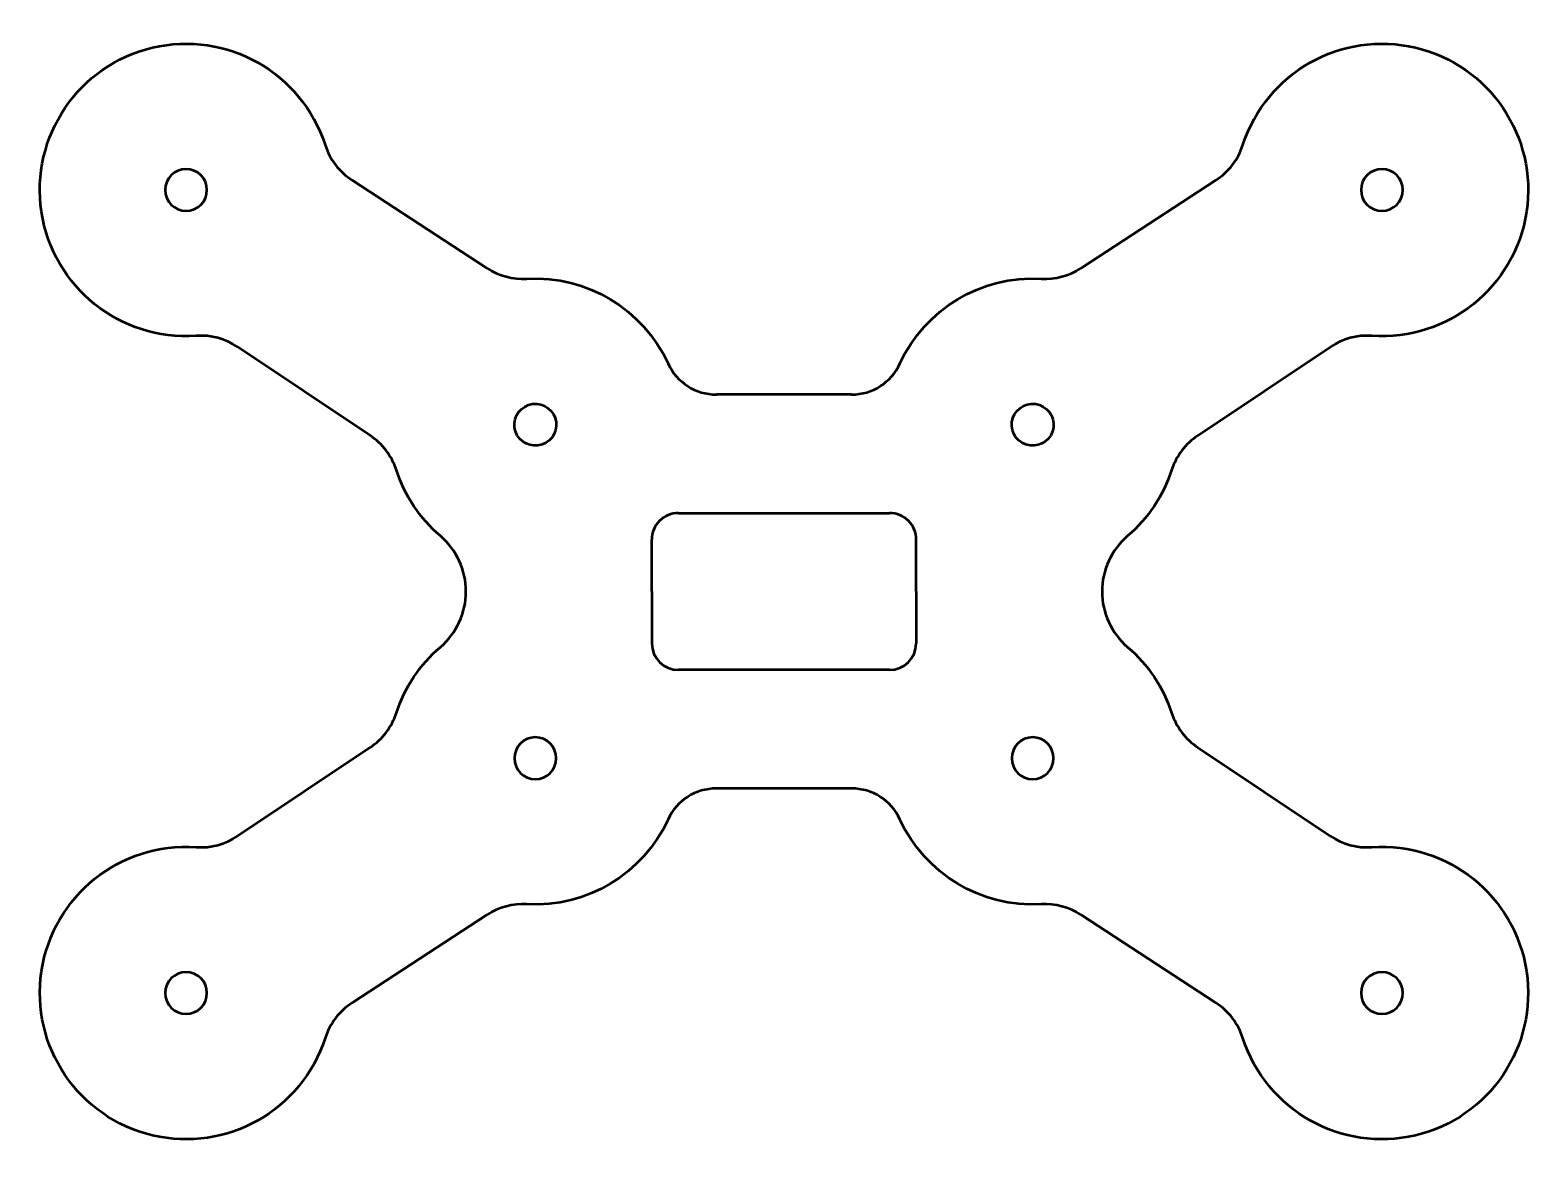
# Model space of a CAD drawing. Header units: millimetres. Extents: x 146 to 260, y 119 to 203.
import ezdxf

# ---------------------------------------------------------------- set-up
doc = ezdxf.new("R2010")
doc.units = ezdxf.units.MM
doc.header["$LTSCALE"] = 0.75
doc.layers.add('Visible', color=7, linetype='Continuous', lineweight=50)

msp = doc.modelspace()

# ---------------------------------------------------------------- linework, layer by layer
at = {"layer": 'Visible', "extrusion": (0, 2.967e-13, -1)}
for p, q in [((180.417796, 185.299059, 1), (170.269713, 191.914635, 1)), ((225.141132, 185.299059, 1), (235.289216, 191.914635, 1)), ((171.629084, 172.709215, 1), (161.65126, 179.371122, 1)), ((233.929844, 172.709215, 1), (243.907668, 179.371122, 1)), ((207.869889, 175.786795, 1), (197.688463, 175.787258, 1)), ((194.831333, 166.871005, 1), (210.727595, 166.871005, 1)), ((192.831511, 160.969704, 1), (192.831333, 164.870914, 1)), ((212.727417, 160.970157, 1), (212.727595, 164.870914, 1)), ((192.831511, 160.969704, 1), (192.831511, 157.068856, 1)), ((212.727417, 160.970157, 1), (212.727417, 157.068856, 1)), ((210.727417, 155.068856, 1), (194.831511, 155.068856, 1)), ((171.629618, 149.229682, 1), (161.652098, 142.567321, 1)), ((233.92931, 149.229682, 1), (243.906831, 142.567321, 1)), ((207.869215, 146.153287, 1), (197.689714, 146.153287, 1)), ((180.418903, 136.640238, 1), (170.271121, 130.0242, 1)), ((225.140026, 136.640238, 1), (235.287808, 130.0242, 1))]:
    msp.add_line(p, q, dxfattribs=at)
for centre in [(-157.77809, 191.175164, -1), (-247.780838, 191.175164, -1), (-184.064091, 148.425638, -1), (-221.494838, 148.425638, -1), (-157.779464, 130.763102, -1), (-247.779464, 130.763102, -1)]:
    msp.add_circle(centre, 1.575, dxfattribs=at)
for centre, radius, start, end in [((-157.77809, 191.175164, -1), 11, 266.069372, 162.061103), ((-247.780838, 191.175164, -1), 11, 17.938897, 273.930628), ((-184.06352, 173.513824, -1), 11, 86.720969, 155.277176), ((-221.495408, 173.513824, -1), 11, 24.720877, 93.279031), ((-184.064091, 173.512164, -1), 1.575, 341.057684, 160.99384), ((-221.494838, 173.512164, -1), 1.575, 19.00616, 198.942316), ((-184.06352, 173.513824, -1), 1.575, 161.057684, 340.99384), ((-221.495408, 173.513824, -1), 1.575, 199.00616, 18.942316), ((-184.06352, 173.513824, -1), 11, 310.512626, 341.929728), ((-221.495408, 173.513824, -1), 11, 198.070272, 229.487374), ((-184.064091, 148.425638, -1), 11, 18.067666, 49.484767), ((-221.494838, 148.425638, -1), 11, 130.515233, 161.932334), ((-184.064091, 148.425638, -1), 11, 204.71827, 273.276424), ((-221.494838, 148.425638, -1), 11, 266.723576, 335.28173), ((-157.779464, 130.763102, -1), 11, 197.93629, 93.928021), ((-247.779464, 130.763102, -1), 11, 86.071979, 342.06371)]:
    msp.add_arc(centre, radius, start, end, dxfattribs=at)
at = {"layer": 'Visible'}
for centre, radius, start, end in [((173.000259, 196.103205, 1), 5, 197.938897, 236.899509), ((232.55867, 196.103205, 1), 5, 303.100491, 342.061103), ((183.148342, 189.487629, 1), 5, 236.899509, 273.279031), ((222.410587, 189.487629, 1), 5, 266.720969, 303.100491), ((158.874868, 175.2128, 1), 5, 56.270097, 93.930628), ((246.684061, 175.2128, 1), 5, 86.069372, 123.729903), ((197.688645, 179.787258, 1), 4, 204.722824, 269.997394), ((207.870071, 179.786795, 1), 4, 269.997394, 335.279123), ((168.852691, 168.550892, 1), 5, 18.070272, 56.270097), ((236.706237, 168.550892, 1), 5, 123.729903, 161.929728), ((194.831333, 164.871005, 1), 2, 90, 180.002606), ((210.727595, 164.871005, 1), 2, 359.997394, 90), ((173.344862, 160.969487, 1), 5.5, 310.515233, 49.487374), ((232.214066, 160.969487, 1), 5.5, 130.512626, 229.484767), ((194.831511, 157.068856, 1), 2, 180, 270), ((210.727417, 157.068856, 1), 2, 270, 0), ((168.853036, 153.387878, 1), 5, 303.732509, 341.932334), ((236.705892, 153.387878, 1), 5, 198.067666, 236.267491), ((197.689714, 142.153287, 1), 4, 90, 155.28173), ((207.869215, 142.153287, 1), 4, 24.71827, 90), ((158.875516, 146.725517, 1), 5, 266.071979, 303.732509), ((246.683413, 146.725517, 1), 5, 236.267491, 273.928021), ((183.149639, 132.451792, 1), 5, 86.723576, 123.103098), ((222.409289, 132.451792, 1), 5, 56.896902, 93.276424), ((173.001857, 125.835754, 1), 5, 123.103098, 162.06371), ((232.557072, 125.835754, 1), 5, 17.93629, 56.896902)]:
    msp.add_arc(centre, radius, start, end, dxfattribs=at)

doc.saveas('drawing.dxf')
